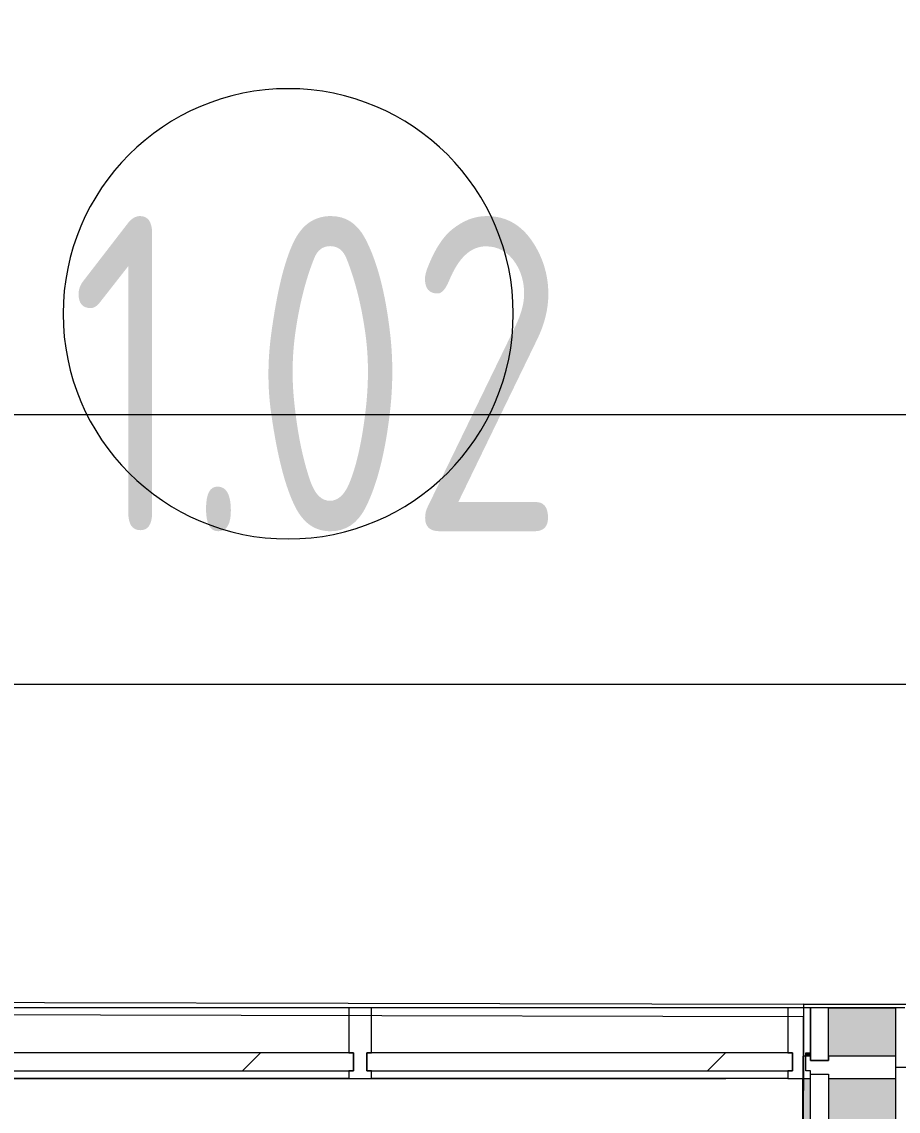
# Model space of a CAD drawing. Header units: millimetres. Extents: x -249154 to 415037, y -45458 to 354837.
# Drawn here: x 4883 to 6830, y 20516 to 22936 of the extents above; entities that cross this region are included whole.
import ezdxf

# ---------------------------------------------------------------- set-up
doc = ezdxf.new("R2010")
doc.units = ezdxf.units.MM
for name, color, linetype, lineweight in [('A-AREA-BNDY', 7, 'Continuous', 5), ('A-AREA-IDEN', 7, 'Continuous', 9), ('A-DETL-GENF', 7, 'Continuous', 9), ('A-FLOR', 7, 'Continuous', 9), ('A-GLAZ-CURT', 7, 'Continuous', 9), ('A-GLAZ-CURT-1', 7, 'Continuous', 5), ('A-GLAZ-CURT-2', 7, 'Continuous', 20), ('A-GLAZ-CWMG', 7, 'Continuous', 9), ('A-GLAZ-CWMG-1', 7, 'Continuous', 20)]:
    doc.layers.add(name, color=color, linetype=linetype, lineweight=lineweight)
doc.layers.add('A-DOOR-1', color=7, linetype='Continuous', lineweight=5, true_color=0xc0c0c0)
doc.styles.add('СПДС', font='ГОСТ тип А.ttf', dxfattribs={"width": 0.9})

# ---------------------------------------------------------------- blocks, each defined once
blk = doc.blocks.new('Системная панель - Стекло - 40мм-23189506-Объем проектирования 1 этажа')
at = {"layer": 'A-GLAZ-CURT-1'}
h = blk.add_hatch(dxfattribs=at)
h.set_pattern_fill('FP_70', color=256, style=0, pattern_type=2)
h.set_pattern_definition([(45, (-5027.5, -20542), (-565.685, 565.685), [400, -1200]), (45, (-5427.5, -20742), (-565.685, 565.685), [1200, -400]), (45, (-4627.5, -20942), (-565.685, 565.685), [400, -1200])])
h.paths.add_polyline_path([(-467.9, 0), (727.5, 0), (727.5, 40), (-727.5, 40), (-727.5, 0), (-508.4, 0)])
at = {"layer": 'A-GLAZ-CURT-2'}
for p, q in [((727.5, 40), (-727.5, 40)), ((-727.5, 40), (-727.5, 0)), ((727.5, 0), (727.5, 40)), ((-727.5, 0), (727.5, 0))]:
    blk.add_line(p, q, dxfattribs=at)
blk = doc.blocks.new('Прямоугольный импост - Импост структурный с накладкой - 160мм-19877844-Объем проектирования 1 этажа')
at = {"layer": 'A-GLAZ-CWMG-1'}
for p, q in [((-50, 0), (-50, 17)), ((-50, 17), (0, 17)), ((-40, 0), (-50, 0)), ((-40, -40), (-40, 0)), ((0, 0), (-10, 0)), ((-10, 0), (-10, -40)), ((0, 7), (0, 0)), ((-50, -140), (-50, -40)), ((-50, -40), (-40, -40)), ((-10, -40), (0, -40)), ((0, -40), (0, -140)), ((0, -140), (-50, -140))]:
    blk.add_line(p, q, dxfattribs=at)
blk = doc.blocks.new('Прямоугольный импост - Импост структурный с накладкой - 190мм-24242608-Объем проектирования 1 этажа')
at = {"layer": 'A-GLAZ-CWMG'}
for points in [[(6760, 20775), (6760, 20882), (6610, 20882), (6610, 20775), (6640, 20775)], [(6560, 20775), (6570, 20775), (6570, 20782), (6560, 20782)]]:
    blk.add_hatch(color=256, dxfattribs=at).paths.add_polyline_path(points)
for p in [(6610, 20882), (6760, 20775)]:
    blk.add_line(p, (6760, 20882), dxfattribs=at)
blk = doc.blocks.new('Прямоугольный импост - Импост структурный с накладкой - 160мм-23189503-Объем проектирования 1 этажа')
at = {"layer": 'A-GLAZ-CWMG'}
for p, q in [((5545, 20882), (4110, 20882)), ((5545, 20725), (4110, 20725))]:
    blk.add_line(p, q, dxfattribs=at)
blk = doc.blocks.new('Системная панель - Стекло - 40мм-31929511-Объем проектирования 1 этажа')
at = {"layer": 'A-GLAZ-CURT-1'}
h = blk.add_hatch(dxfattribs=at)
h.set_pattern_fill('FP_129', color=256, style=0, pattern_type=2)
h.set_pattern_definition([(135, (20623.5, -6770), (-565.685, -565.685), [400, -1200]), (135, (20823.5, -7170), (-565.685, -565.685), [1200, -400]), (135, (21023.5, -6370), (-565.685, -565.685), [400, -1200])])
h.paths.add_polyline_path([(58.5, 16.2), (58.5, 40), (-58.5, 40), (-58.5, 0), (58.5, 0), (58.5, 11.7)])
at = {"layer": 'A-GLAZ-CURT-2'}
for p, q in [((58.5, 40), (-58.5, 40)), ((-58.5, 40), (-58.5, 0)), ((58.5, 0), (58.5, 40)), ((-58.5, 0), (58.5, 0))]:
    blk.add_line(p, q, dxfattribs=at)
blk = doc.blocks.new('Системная панель - Стекло - 40мм-23770450-Объем проектирования 1 этажа')
at = {"layer": 'A-GLAZ-CURT-1'}
h = blk.add_hatch(dxfattribs=at)
h.set_pattern_fill('FP_143', color=256, style=0, pattern_type=2)
h.set_pattern_definition([(45, (-6257.5, -20542), (-565.685, 565.685), [400, -1200]), (45, (-6657.5, -20742), (-565.685, 565.685), [1200, -400]), (45, (-5857.5, -20942), (-565.685, 565.685), [400, -1200])])
h.paths.add_polyline_path([(-472.5, 0), (472.5, 0), (472.5, 40), (-472.5, 40), (-472.5, 28)])
at = {"layer": 'A-GLAZ-CURT-2'}
for p, q in [((472.5, 40), (-472.5, 40)), ((-472.5, 40), (-472.5, 0)), ((472.5, 0), (472.5, 40)), ((-472.5, 0), (472.5, 0))]:
    blk.add_line(p, q, dxfattribs=at)
blk = doc.blocks.new('Прямоугольный импост - Импост структурный с накладкой - 160мм-23770448-Объем проектирования 1 этажа')
at = {"layer": 'A-GLAZ-CWMG'}
for p, q in [((6520, 20882), (5595, 20882)), ((6520, 20725), (5595, 20725))]:
    blk.add_line(p, q, dxfattribs=at)
blk = doc.blocks.new('Прямоугольный импост - Импост структурный с накладкой - 160мм-19877843-Объем проектирования 1 этажа')
at = {"layer": 'A-GLAZ-CWMG-1'}
for p, q in [((-25, 0), (-25, 17)), ((-25, 17), (25, 17)), ((-15, 0), (-25, 0)), ((-15, -40), (-15, 0)), ((25, 0), (15, 0)), ((15, 0), (15, -40)), ((25, 17), (25, 0)), ((-25, -140), (-25, -40)), ((-25, -40), (-15, -40)), ((15, -40), (25, -40)), ((25, -40), (25, -140)), ((25, -140), (-25, -140))]:
    blk.add_line(p, q, dxfattribs=at)
blk = doc.blocks.new('Прямоугольный импост - Импост структурный с накладкой - 190мм-32257698-Объем проектирования 1 этажа')
at = {"layer": 'A-GLAZ-CWMG'}
for points in [[(6560, 16025), (6570, 16025), (6570, 17725), (6553, 17725), (6553, 16025)], [(6760, 16025), (6760, 17725), (6610, 17725), (6610, 16025)], [(6570, 16123), (6610, 16123), (6610, 17627), (6570, 17627), (6570, 16699.3)]]:
    blk.add_hatch(color=256, dxfattribs=at).paths.add_polyline_path(points)
for p, q in [((6553, 16025), (6553, 17725)), ((6760, 16025), (6760, 17725)), ((6570, 16123), (6570, 17627)), ((6610, 16123), (6610, 17627))]:
    blk.add_line(p, q, dxfattribs=at)
blk = doc.blocks.new('Прямоугольный импост - Импост структурный с накладкой - 190мм-V155-Объем проектирования 1 этажа')
at = {"layer": 'A-GLAZ-CWMG-1'}
for p, q in [((-25, 0), (-25, 17)), ((-25, 17), (25, 17)), ((-15, 0), (-25, 0)), ((-15, -40), (-15, 0)), ((25, 17), (25, 0)), ((-25, -190), (-25, -40)), ((-25, -40), (-15, -40)), ((25, -40), (25, -190)), ((25, -190), (-25, -190))]:
    blk.add_line(p, q, dxfattribs=at)
blk = doc.blocks.new('Дверь_Витражная_остекление_ - ДВН_ДАО_Главный вход_1800 в свету 3-32257949-Объем проектирования 1 этажа')
at = {"layer": 'A-DETL-GENF'}
for p, q in [((-752, -504), (-752, -17)), ((-752, -17), (-752, -504)), ((-707, -504), (-707, -17)), ((-707, -504), (-707, -17)), ((815, -1000), (815, -17)), ((815, -17), (815, -1000)), ((860, -1000), (860, -17)), ((860, -1000), (860, -17)), ((-752, -80), (-707, -80)), ((-742, -424), (-742, -80)), ((-698, -424), (-698, -80)), ((806, -920), (806, -80)), ((860, -80), (815, -80)), ((850, -920), (850, -80)), ((-752, -424), (-707, -424)), ((-752, -504), (-707, -504)), ((-752, -504), (-707, -504)), ((860, -920), (815, -920)), ((860, -1000), (815, -1000)), ((815, -1000), (860, -1000))]:
    blk.add_line(p, q, dxfattribs=at)
at = {"layer": 'A-DOOR-1'}
for p, q in [((-860, 40), (-752, 40)), ((-860, 0), (-860, 40)), ((-752, 40), (-752, 0)), ((752, 40), (860, 40)), ((752, 0), (752, 40)), ((860, 40), (860, 0)), ((-752, 0), (-860, 0)), ((-752, -504), (-752, -17)), ((860, 0), (752, 0)), ((752, -1000), (752, -17))]:
    blk.add_line(p, q, dxfattribs=at)
for centre, radius, start, end in [((-752, 0), 504, 270, 358.0452), ((752, 0), 1000, 180.979, 270)]:
    blk.add_arc(centre, radius, start, end, dxfattribs=at)
blk = doc.blocks.new('Марка_Помещения - Номер-25198446-Объем проектирования 1 этажа')
at = {"layer": 'A-AREA-IDEN'}
for start, end in [(360, 180), (180, 360)]:
    blk.add_arc((0, 0), 2.5, start, end, dxfattribs=at)

msp = doc.modelspace()

# ---------------------------------------------------------------- linework, layer by layer
at = {"layer": 'A-AREA-BNDY', "flags": 128}
for points in [[(4112, 21709.9), (3923.1, 21710.3), (3920.8, 20760.3), (6619.7, 20754), (8938.7, 20748.5), (8944.2, 23097.5), (6324.2, 23103.7), (6329.8, 25493.7), (4120.8, 25498.9), (4113.1, 22210.9), (4734.1, 22209.4), (4732.6, 21567.4), (4111.6, 21568.9)], [(4697, 15329.5), (4696.6, 15188.5), (6196.6, 15185), (6206.6, 15184.9), (6207, 15324.9), (6212, 15324.9), (6212, 15325.9), (6607, 15325), (6619.6, 20726), (4119.9, 20731.9), (4110.5, 18460.1), (4725.3, 18458.6), (4723.8, 17817.4), (4107.8, 17818.9), (4097.4, 15330.9)]]:
    msp.add_lwpolyline(points, close=True, dxfattribs=at)
msp.add_lwpolyline([(9958.8, 19275.4), (9962.2, 20725.1), (8939.2, 20727.5), (8939.2, 20748.5), (6619.7, 20754), (6619.6, 20726), (6607.3, 15477.5)], dxfattribs=at)
at = {"layer": 'A-FLOR'}
for p, q in [((4744.7, 22063.9), (8954.7, 22063.9)), ((8954.7, 21463.9), (4744.7, 21463.9)), ((6844.7, 20745.9), (4125.9, 20745.9)), ((6824.7, 20613.9), (9794.7, 20613.9)), ((4125.9, 20588.9), (6446.8, 20588.9)), ((6617.7, 20588.9), (6617.7, 20490.9))]:
    msp.add_line(p, q, dxfattribs=at)

# ---------------------------------------------------------------- block references
at = {"layer": 'A-AREA-IDEN', "xscale": 199.9999999999999, "yscale": 199.9999999999999, "zscale": 199.9999999999999}
msp.add_blockref('Марка_Помещения - Номер-25198446-Объем проектирования 1 этажа', (5474.7, 22287.3), dxfattribs=at)
at = {"layer": 'A-DOOR-1', "rotation": 269.9999999999999}
msp.add_blockref('Дверь_Витражная_остекление_ - ДВН_ДАО_Главный вход_1800 в свету 3-32257949-Объем проектирования 1 этажа', (6634.7, 19738.9), dxfattribs=at)
at = {"layer": 'A-GLAZ-CURT', "rotation": 269.9999999999999}
msp.add_blockref('Системная панель - Стекло - 40мм-31929511-Объем проектирования 1 этажа', (6634.7, 20687.4), dxfattribs=at)
at = {"layer": 'A-GLAZ-CURT'}
for name, p in [('Системная панель - Стекло - 40мм-23189506-Объем проектирования 1 этажа', (4892.2, 20605.9)), ('Системная панель - Стекло - 40мм-23770450-Объем проектирования 1 этажа', (6122.2, 20605.9))]:
    msp.add_blockref(name, p, dxfattribs=at)
at = {"layer": 'A-GLAZ-CWMG'}
for name, p in [('Прямоугольный импост - Импост структурный с накладкой - 160мм-23189503-Объем проектирования 1 этажа', (64.7, -136.1)), ('Прямоугольный импост - Импост структурный с накладкой - 160мм-23770448-Объем проектирования 1 этажа', (64.7, -136.1)), ('Прямоугольный импост - Импост структурный с накладкой - 190мм-24242608-Объем проектирования 1 этажа', (64.7, -136.1)), ('Прямоугольный импост - Импост структурный с накладкой - 190мм-32257698-Объем проектирования 1 этажа', (64.7, 2863.9))]:
    msp.add_blockref(name, p, dxfattribs=at)
at = {"layer": 'A-GLAZ-CWMG', "extrusion": (0, 0, -1)}
for name, p, rotation in [('Прямоугольный импост - Импост структурный с накладкой - 160мм-19877843-Объем проектирования 1 этажа', (-5634.7, 20605.9), 180), ('Прямоугольный импост - Импост структурный с накладкой - 160мм-19877844-Объем проектирования 1 этажа', (-6634.7, 20605.9), 180), ('Прямоугольный импост - Импост структурный с накладкой - 190мм-V155-Объем проектирования 1 этажа', (-6634.7, 20613.9), 270.0000000000001)]:
    msp.add_blockref(name, p, dxfattribs=dict(at, rotation=rotation))

# ---------------------------------------------------------------- texts
at = {"layer": 'A-AREA-IDEN', "insert": (4990.9, 22504.4), "char_height": 700, "width": 1212.151, "attachment_point": 1, "style": 'СПДС'}
msp.add_mtext('1.02', dxfattribs=at)

doc.saveas('drawing.dxf')
